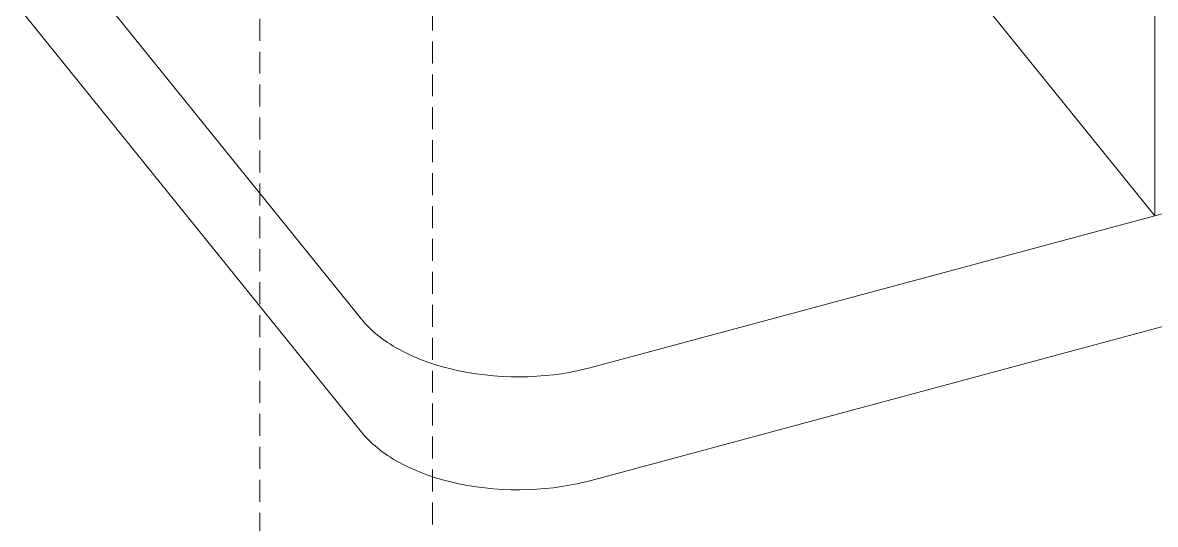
# Model space of a CAD drawing. Header units: millimetres. Extents: x -427 to 4679, y -324 to 2971.
# Drawn here: x 2711 to 2776.6, y 950.1 to 979.2 of the extents above; entities that cross this region are included whole.
import ezdxf

# ---------------------------------------------------------------- set-up
doc = ezdxf.new("R2010")
doc.units = ezdxf.units.MM
doc.linetypes.add('HIDDEN', pattern=[1.905, 1.27, -0.635])
doc.layers.add('ZANO_R', color=7, linetype='Continuous', lineweight=0)
doc.layers.add('ZANO_R_przerywana', color=7, linetype='HIDDEN', lineweight=0)

msp = doc.modelspace()

# ---------------------------------------------------------------- linework, layer by layer
at = {"layer": 'ZANO_R'}
for p, q in [((2776.571, 967.991), (2776.571, 1289.691)), ((2586.393, 1203.457), (2776.571, 967.991)), ((2548.929, 1187), (2730.655, 962)), ((2730.655, 955.468), (2548.929, 1180.468)), ((2816.449, 972.195), (2743.944, 952.675)), ((2776.571, 967.991), (2783.822, 969.943)), ((2743.944, 959.207), (2776.571, 967.991)), ((2730.751, 961.884), (2730.655, 962)), ((2730.852, 961.769), (2730.751, 961.884)), ((2730.959, 961.654), (2730.852, 961.769)), ((2731.071, 961.54), (2730.959, 961.654)), ((2731.189, 961.426), (2731.071, 961.54)), ((2731.312, 961.312), (2731.189, 961.426)), ((2731.441, 961.2), (2731.312, 961.312)), ((2731.575, 961.088), (2731.441, 961.2)), ((2731.715, 960.978), (2731.575, 961.088)), ((2731.86, 960.869), (2731.715, 960.978)), ((2732.011, 960.761), (2731.86, 960.869)), ((2732.167, 960.654), (2732.011, 960.761)), ((2732.329, 960.549), (2732.167, 960.654)), ((2732.496, 960.446), (2732.329, 960.549)), ((2732.669, 960.345), (2732.496, 960.446)), ((2732.847, 960.245), (2732.669, 960.345)), ((2733.03, 960.148), (2732.847, 960.245)), ((2733.218, 960.053), (2733.03, 960.148)), ((2733.411, 959.96), (2733.218, 960.053)), ((2733.608, 959.869), (2733.411, 959.96)), ((2733.811, 959.781), (2733.608, 959.869)), ((2734.018, 959.696), (2733.811, 959.781)), ((2734.229, 959.614), (2734.018, 959.696)), ((2734.445, 959.534), (2734.229, 959.614)), ((2734.664, 959.458), (2734.445, 959.534)), ((2734.888, 959.385), (2734.664, 959.458)), ((2735.345, 959.248), (2734.888, 959.385)), ((2735.816, 959.124), (2735.345, 959.248)), ((2736.298, 959.015), (2735.816, 959.124)), ((2736.788, 958.92), (2736.298, 959.015)), ((2737.286, 958.84), (2736.788, 958.92)), ((2737.789, 958.775), (2737.286, 958.84)), ((2738.296, 958.725), (2737.789, 958.775)), ((2738.803, 958.691), (2738.296, 958.725)), ((2739.309, 958.671), (2738.803, 958.691)), ((2739.813, 958.667), (2739.309, 958.671)), ((2740.311, 958.677), (2739.813, 958.667)), ((2740.803, 958.7), (2740.311, 958.677)), ((2741.287, 958.738), (2740.803, 958.7)), ((2741.761, 958.788), (2741.287, 958.738)), ((2742.224, 958.851), (2741.761, 958.788)), ((2742.675, 958.925), (2742.224, 958.851)), ((2743.113, 959.009), (2742.675, 958.925)), ((2743.536, 959.104), (2743.113, 959.009)), ((2743.944, 959.207), (2743.536, 959.104)), ((2730.751, 955.352), (2730.655, 955.468)), ((2730.852, 955.237), (2730.751, 955.352)), ((2730.959, 955.122), (2730.852, 955.237)), ((2731.071, 955.008), (2730.959, 955.122)), ((2731.189, 954.894), (2731.071, 955.008)), ((2731.312, 954.78), (2731.189, 954.894)), ((2731.441, 954.668), (2731.312, 954.78)), ((2731.575, 954.557), (2731.441, 954.668)), ((2731.715, 954.446), (2731.575, 954.557)), ((2731.86, 954.337), (2731.715, 954.446)), ((2732.011, 954.229), (2731.86, 954.337)), ((2732.167, 954.122), (2732.011, 954.229)), ((2732.329, 954.017), (2732.167, 954.122)), ((2732.496, 953.914), (2732.329, 954.017)), ((2732.669, 953.813), (2732.496, 953.914)), ((2732.847, 953.713), (2732.669, 953.813)), ((2733.03, 953.616), (2732.847, 953.713)), ((2733.218, 953.521), (2733.03, 953.616)), ((2733.411, 953.428), (2733.218, 953.521)), ((2733.608, 953.337), (2733.411, 953.428)), ((2733.811, 953.249), (2733.608, 953.337)), ((2734.018, 953.164), (2733.811, 953.249)), ((2734.229, 953.082), (2734.018, 953.164)), ((2734.445, 953.002), (2734.229, 953.082)), ((2734.664, 952.926), (2734.445, 953.002)), ((2734.888, 952.853), (2734.664, 952.926)), ((2735.345, 952.716), (2734.888, 952.853)), ((2735.816, 952.592), (2735.345, 952.716)), ((2736.298, 952.483), (2735.816, 952.592)), ((2736.788, 952.388), (2736.298, 952.483)), ((2737.286, 952.308), (2736.788, 952.388)), ((2737.789, 952.243), (2737.286, 952.308)), ((2738.296, 952.193), (2737.789, 952.243)), ((2738.803, 952.159), (2738.296, 952.193)), ((2739.309, 952.139), (2738.803, 952.159)), ((2739.813, 952.135), (2739.309, 952.139)), ((2740.311, 952.145), (2739.813, 952.135)), ((2740.803, 952.169), (2740.311, 952.145)), ((2741.287, 952.206), (2740.803, 952.169)), ((2741.761, 952.256), (2741.287, 952.206)), ((2742.224, 952.319), (2741.761, 952.256)), ((2742.675, 952.393), (2742.224, 952.319)), ((2743.113, 952.477), (2742.675, 952.393)), ((2743.536, 952.572), (2743.113, 952.477)), ((2743.944, 952.675), (2743.536, 952.572))]:
    msp.add_line(p, q, dxfattribs=at)
at = {"layer": 'ZANO_R_przerywana'}
for p, q in [((2724.763, 892.388), (2724.763, 987.598)), ((2734.763, 987.598), (2734.763, 892.388))]:
    msp.add_line(p, q, dxfattribs=at)

doc.saveas('drawing.dxf')
